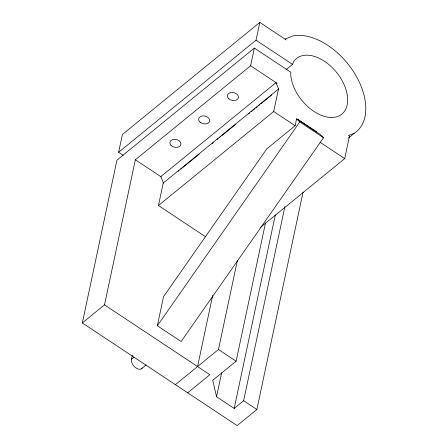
<?xml version="1.0" encoding="UTF-8"?>
<svg xmlns="http://www.w3.org/2000/svg" width="448" height="448" viewBox="0 0 448 448"><rect width="100%" height="100%" fill="white"/><g stroke="black" fill="none" stroke-linecap="round" stroke-linejoin="round"><path stroke-width="0.67" d="M303.072 192.074L256.855 409.511L237.132 425.6L82.337 322.946L116.939 160.154L254.352 48.07L290.898 72.302L290.741 74.872A35.874 22.294 50.8 0 0 330.876 117.488A35.874 22.294 50.8 0 0 339.595 76.485A35.874 22.294 50.8 0 0 293.496 61.914L292.51 64.383L286.02 69.675M123.25 155.344L118.614 152.275L122.394 134.484L259.812 22.4L286.272 39.95M82.337 322.946L104.507 304.864L135.352 159.762L250.594 65.761L254.352 48.07M205.358 236.628L158.458 205.52L163.229 183.053L278.477 89.051L278.757 89.236L276.035 82.634L160.793 176.635L135.352 159.762M142.274 367.931A7.202 4.474 50.8 0 1 135.33 367.522A7.202 4.474 50.8 0 1 131.499 359.302L132.367 355.208M157.349 325.763L163.537 296.666L266.874 148.781L295.131 125.731L296.604 118.804L320.376 134.568L323.54 137.71L181.121 341.527L157.349 325.763L299.774 121.946L296.604 118.804M118.614 152.275L256.026 40.186L259.812 22.4M197.557 366.57L212.694 295.344M175.386 384.653L218.467 349.507L237.384 260.518M158.458 205.52L273.7 111.518L278.477 89.051M284.9 206.55L243.622 400.736L234.192 408.43L216.546 396.732L221.637 372.803M216.546 396.732L212.75 380.262L236.107 361.211L265.468 223.087M234.192 408.43L275.318 214.928M260.68 227.153L344.708 158.609L349.485 136.142L348.516 135.503L354.486 133.101A58.671 36.456 50.8 0 0 353.954 72.346A58.671 36.456 50.8 0 0 292.936 35.913L284.995 39.105M178.119 171.326L179.2 170.442M180.824 169.12L181.91 168.235M182.991 167.356L186.777 164.265M187.858 163.38L199.22 154.112M212.206 143.522L213.287 142.638M217.078 139.552L218.159 138.667M219.24 137.782L220.864 136.461M221.945 135.576L235.474 124.544M248.455 113.954L249.542 113.07M251.16 111.748L252.246 110.863M253.327 109.978L254.951 108.657M256.032 107.772L257.113 106.893M258.194 106.008L259.818 104.686M260.904 103.802L271.723 94.976M348.522 137.967L354.486 133.101M131.499 359.302L134.109 357.168M141.456 368.771L146.16 364.935M187.673 392.801L209.843 374.718L104.507 304.864M316.747 131.936L298.116 119.51M256.026 40.186L292.51 64.383M250.594 65.761L277.054 83.306M299.774 121.946L323.54 137.71M273.7 111.518L295.131 125.731M320.051 142.257L344.708 158.609M218.467 349.507L236.107 361.211M243.622 400.736L256.855 409.511M160.793 176.635L163.514 183.243M228.435 98.448A5.65 3.959 12 0 0 238.039 98.605A5.65 3.959 12 0 0 232.198 92.456A5.65 3.959 12 0 0 228.435 98.448M200.547 122.606A5.65 3.959 12 0 0 209.658 121.234A5.65 3.959 12 0 0 202.283 115.965A5.65 3.959 12 0 0 200.547 122.606M170.968 145.298A5.65 3.959 12 0 0 180.572 145.482A5.65 3.959 12 0 0 174.765 139.322A5.65 3.959 12 0 0 170.968 145.298"/></g></svg>
